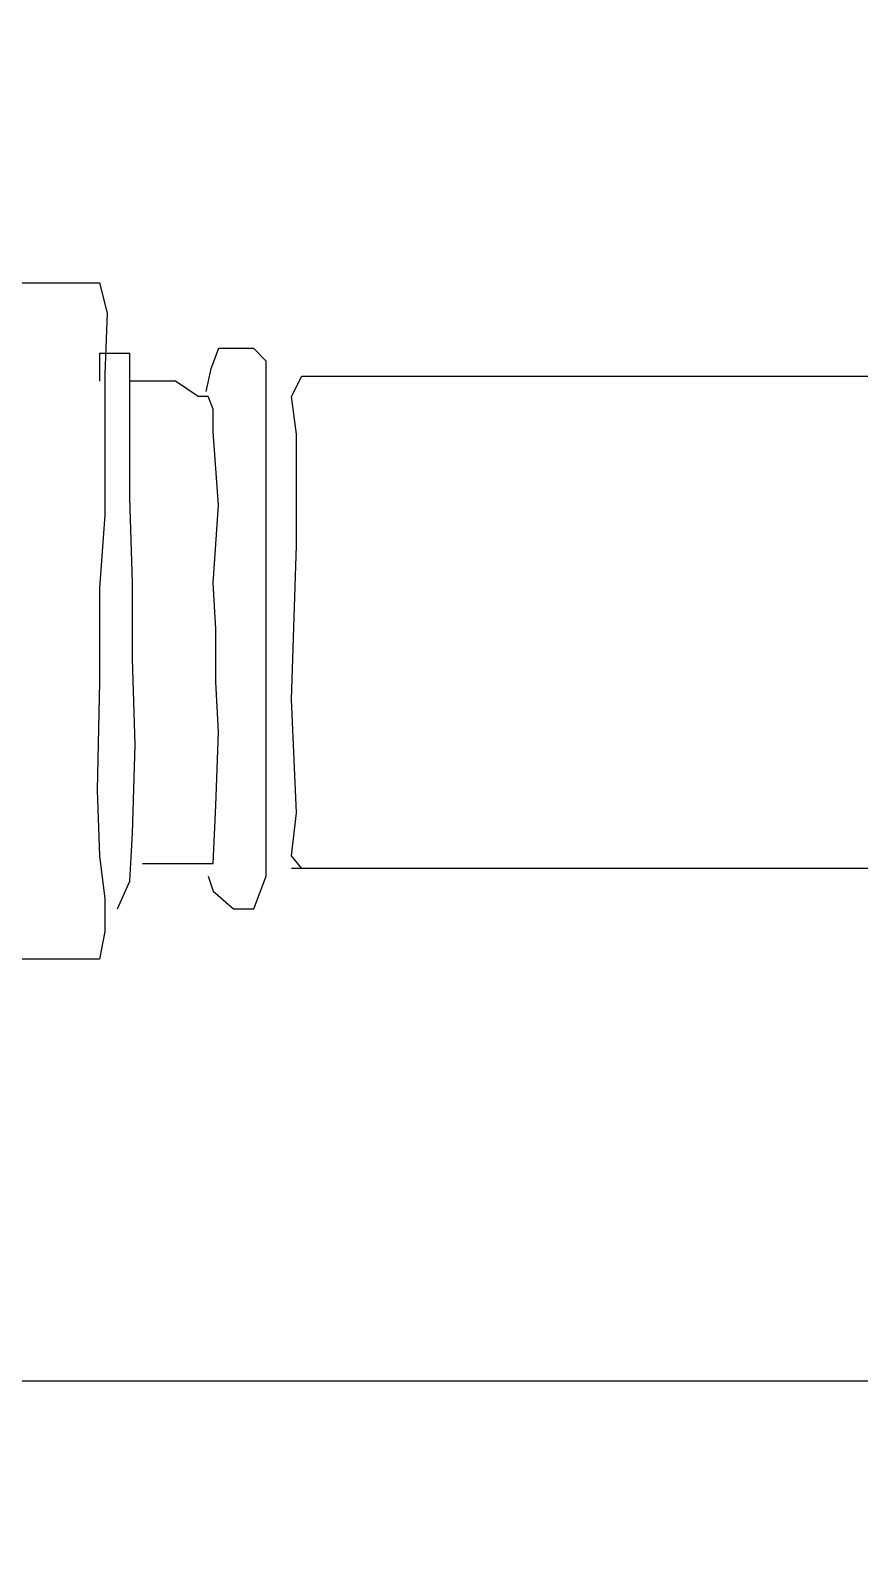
# Model space of a CAD drawing. Extents: x 735054 to 735644, y 4350981 to 4352008.
# Drawn here: x 735085.58 to 735088.87, y 4351847.51 to 4351853.49 of the extents above; entities that cross this region are included whole.
import ezdxf

# ---------------------------------------------------------------- set-up
doc = ezdxf.new("R2010")
doc.units = 0
doc.layers.get('0').update_dxf_attribs({"linetype": 'CONTINUOUS'})

msp = doc.modelspace()

# ---------------------------------------------------------------- linework, layer by layer
at = {"color": 0, "linetype": 'CONTINUOUS'}
for p, q in [((735085.5, 4351852.49), (735085.66, 4351852.49)), ((735085.5, 4351852.49), (735085.66, 4351852.49)), ((735085.66, 4351852.49), (735085.8, 4351852.49)), ((735085.66, 4351852.49), (735085.8, 4351852.49)), ((735085.8, 4351852.49), (735085.86, 4351852.49)), ((735085.8, 4351852.49), (735085.86, 4351852.49)), ((735085.86, 4351852.49), (735085.89, 4351852.37)), ((735085.86, 4351852.49), (735085.89, 4351852.37)), ((735085.89, 4351852.37), (735085.88, 4351852.13)), ((735085.89, 4351852.37), (735085.88, 4351852.13)), ((735086.33, 4351852.23), (735086.3, 4351852.15)), ((735086.33, 4351852.23), (735086.3, 4351852.15)), ((735086.39, 4351852.23), (735086.33, 4351852.23)), ((735086.39, 4351852.23), (735086.33, 4351852.23)), ((735086.47, 4351852.23), (735086.39, 4351852.23)), ((735086.47, 4351852.23), (735086.39, 4351852.23)), ((735086.52, 4351852.18), (735086.47, 4351852.23)), ((735086.52, 4351852.18), (735086.47, 4351852.23)), ((735085.89, 4351852.21), (735085.86, 4351852.21)), ((735085.86, 4351852.21), (735085.86, 4351852.15)), ((735085.89, 4351852.21), (735085.86, 4351852.21)), ((735085.86, 4351852.21), (735085.86, 4351852.15)), ((735085.93, 4351852.21), (735085.89, 4351852.21)), ((735085.93, 4351852.21), (735085.89, 4351852.21)), ((735085.98, 4351852.21), (735085.93, 4351852.21)), ((735085.98, 4351852.21), (735085.93, 4351852.21)), ((735085.98, 4351852.15), (735085.98, 4351852.21)), ((735085.98, 4351852.15), (735085.98, 4351852.21)), ((735086.52, 4351851.99), (735086.52, 4351852.18)), ((735086.52, 4351851.99), (735086.52, 4351852.18)), ((735085.86, 4351852.15), (735085.86, 4351852.1)), ((735085.86, 4351852.15), (735085.86, 4351852.1)), ((735085.88, 4351852.13), (735085.88, 4351851.88)), ((735085.88, 4351852.13), (735085.88, 4351851.88)), ((735085.98, 4351852.04), (735085.98, 4351852.15)), ((735085.98, 4351852.04), (735085.98, 4351852.15)), ((735086.3, 4351852.15), (735086.28, 4351852.06)), ((735086.3, 4351852.15), (735086.28, 4351852.06)), ((735086.62, 4351852.04), (735086.66, 4351852.12)), ((735086.62, 4351852.04), (735086.66, 4351852.12)), ((735086.66, 4351852.12), (735086.86, 4351852.12)), ((735086.66, 4351852.12), (735086.86, 4351852.12)), ((735086.86, 4351852.12), (735087.6, 4351852.12)), ((735086.86, 4351852.12), (735087.6, 4351852.12)), ((735087.6, 4351852.12), (735088.55, 4351852.12)), ((735087.6, 4351852.12), (735088.55, 4351852.12)), ((735088.55, 4351852.12), (735088.97, 4351852.12)), ((735088.55, 4351852.12), (735088.97, 4351852.12)), ((735086.02, 4351852.1), (735085.98, 4351852.1)), ((735086.02, 4351852.1), (735085.98, 4351852.1)), ((735086.09, 4351852.1), (735086.02, 4351852.1)), ((735086.09, 4351852.1), (735086.02, 4351852.1)), ((735086.16, 4351852.1), (735086.09, 4351852.1)), ((735086.16, 4351852.1), (735086.09, 4351852.1)), ((735086.25, 4351852.04), (735086.16, 4351852.1)), ((735086.25, 4351852.04), (735086.16, 4351852.1)), ((735085.98, 4351851.89), (735085.98, 4351852.04)), ((735085.98, 4351851.89), (735085.98, 4351852.04)), ((735086.29, 4351852.04), (735086.25, 4351852.04)), ((735086.29, 4351852.04), (735086.25, 4351852.04)), ((735086.31, 4351851.99), (735086.29, 4351852.04)), ((735086.31, 4351851.99), (735086.29, 4351852.04)), ((735086.31, 4351851.9), (735086.31, 4351851.99)), ((735086.31, 4351851.9), (735086.31, 4351851.99)), ((735086.52, 4351851.79), (735086.52, 4351851.99)), ((735086.52, 4351851.79), (735086.52, 4351851.99)), ((735086.64, 4351851.89), (735086.62, 4351852.04)), ((735086.64, 4351851.89), (735086.62, 4351852.04)), ((735085.88, 4351851.88), (735085.88, 4351851.57)), ((735085.88, 4351851.88), (735085.88, 4351851.57)), ((735085.98, 4351851.64), (735085.98, 4351851.89)), ((735085.98, 4351851.64), (735085.98, 4351851.89)), ((735086.33, 4351851.61), (735086.31, 4351851.9)), ((735086.33, 4351851.61), (735086.31, 4351851.9)), ((735086.64, 4351851.45), (735086.64, 4351851.89)), ((735086.64, 4351851.45), (735086.64, 4351851.89)), ((735086.52, 4351851.39), (735086.52, 4351851.79)), ((735086.52, 4351851.39), (735086.52, 4351851.79)), ((735085.99, 4351851.3), (735085.98, 4351851.64)), ((735085.99, 4351851.3), (735085.98, 4351851.64)), ((735085.88, 4351851.57), (735085.86, 4351851.28)), ((735085.88, 4351851.57), (735085.86, 4351851.28)), ((735086.31, 4351851.3), (735086.33, 4351851.61)), ((735086.31, 4351851.3), (735086.33, 4351851.61)), ((735086.62, 4351850.84), (735086.64, 4351851.45)), ((735086.62, 4351850.84), (735086.64, 4351851.45)), ((735086.52, 4351851.03), (735086.52, 4351851.39)), ((735086.52, 4351851.03), (735086.52, 4351851.39)), ((735085.86, 4351851.28), (735085.86, 4351850.91)), ((735085.86, 4351851.28), (735085.86, 4351850.91)), ((735085.99, 4351851), (735085.99, 4351851.3)), ((735085.99, 4351851), (735085.99, 4351851.3)), ((735086.32, 4351851.12), (735086.31, 4351851.3)), ((735086.32, 4351851.12), (735086.31, 4351851.3)), ((735086.32, 4351850.91), (735086.32, 4351851.12)), ((735086.32, 4351850.91), (735086.32, 4351851.12)), ((735086.52, 4351850.74), (735086.52, 4351851.03)), ((735086.52, 4351850.74), (735086.52, 4351851.03)), ((735086, 4351850.66), (735085.99, 4351851)), ((735086, 4351850.66), (735085.99, 4351851)), ((735085.86, 4351850.91), (735085.85, 4351850.48)), ((735085.86, 4351850.91), (735085.85, 4351850.48)), ((735086.33, 4351850.71), (735086.32, 4351850.91)), ((735086.33, 4351850.71), (735086.32, 4351850.91)), ((735086.64, 4351850.39), (735086.62, 4351850.84)), ((735086.64, 4351850.39), (735086.62, 4351850.84)), ((735086.52, 4351850.39), (735086.52, 4351850.74)), ((735086.52, 4351850.39), (735086.52, 4351850.74)), ((735086.32, 4351850.42), (735086.33, 4351850.71)), ((735086.32, 4351850.42), (735086.33, 4351850.71)), ((735085.99, 4351850.31), (735086, 4351850.66)), ((735085.99, 4351850.31), (735086, 4351850.66)), ((735085.85, 4351850.48), (735085.86, 4351850.22)), ((735085.85, 4351850.48), (735085.86, 4351850.22)), ((735086.31, 4351850.19), (735086.32, 4351850.42)), ((735086.31, 4351850.19), (735086.32, 4351850.42)), ((735086.52, 4351850.14), (735086.52, 4351850.39)), ((735086.52, 4351850.14), (735086.52, 4351850.39)), ((735086.62, 4351850.22), (735086.64, 4351850.39)), ((735086.62, 4351850.22), (735086.64, 4351850.39)), ((735085.98, 4351850.12), (735085.99, 4351850.31)), ((735085.98, 4351850.12), (735085.99, 4351850.31)), ((735085.86, 4351850.22), (735085.88, 4351850.05)), ((735085.86, 4351850.22), (735085.88, 4351850.05)), ((735086.03, 4351850.19), (735086.11, 4351850.19)), ((735086.03, 4351850.19), (735086.11, 4351850.19)), ((735086.11, 4351850.19), (735086.21, 4351850.19)), ((735086.11, 4351850.19), (735086.21, 4351850.19)), ((735086.21, 4351850.19), (735086.26, 4351850.19)), ((735086.21, 4351850.19), (735086.26, 4351850.19)), ((735086.26, 4351850.19), (735086.31, 4351850.19)), ((735086.26, 4351850.19), (735086.31, 4351850.19)), ((735086.66, 4351850.17), (735086.62, 4351850.22)), ((735086.66, 4351850.17), (735086.62, 4351850.22)), ((735086.29, 4351850.14), (735086.31, 4351850.08)), ((735086.29, 4351850.14), (735086.31, 4351850.08)), ((735086.47, 4351850.01), (735086.52, 4351850.14)), ((735086.47, 4351850.01), (735086.52, 4351850.14)), ((735086.67, 4351850.17), (735086.62, 4351850.17)), ((735086.67, 4351850.17), (735086.62, 4351850.17)), ((735086.71, 4351850.17), (735086.66, 4351850.17)), ((735086.71, 4351850.17), (735086.66, 4351850.17)), ((735086.78, 4351850.17), (735086.67, 4351850.17)), ((735086.78, 4351850.17), (735086.67, 4351850.17)), ((735086.96, 4351850.17), (735086.78, 4351850.17)), ((735086.96, 4351850.17), (735086.78, 4351850.17)), ((735087.24, 4351850.17), (735086.96, 4351850.17)), ((735087.24, 4351850.17), (735086.96, 4351850.17)), ((735087.78, 4351850.17), (735087.24, 4351850.17)), ((735087.78, 4351850.17), (735087.24, 4351850.17)), ((735088.14, 4351850.17), (735087.78, 4351850.17)), ((735088.14, 4351850.17), (735087.78, 4351850.17)), ((735088.47, 4351850.17), (735088.14, 4351850.17)), ((735088.47, 4351850.17), (735088.14, 4351850.17)), ((735088.8, 4351850.17), (735088.47, 4351850.17)), ((735088.8, 4351850.17), (735088.47, 4351850.17)), ((735088.96, 4351850.17), (735088.8, 4351850.17)), ((735088.96, 4351850.17), (735088.8, 4351850.17)), ((735085.93, 4351850.01), (735085.98, 4351850.12)), ((735085.93, 4351850.01), (735085.98, 4351850.12)), ((735086.31, 4351850.08), (735086.39, 4351850.01)), ((735086.31, 4351850.08), (735086.39, 4351850.01)), ((735085.88, 4351850.05), (735085.88, 4351849.92)), ((735085.88, 4351850.05), (735085.88, 4351849.92)), ((735086.39, 4351850.01), (735086.47, 4351850.01)), ((735086.39, 4351850.01), (735086.47, 4351850.01)), ((735085.88, 4351849.92), (735085.86, 4351849.81)), ((735085.88, 4351849.92), (735085.86, 4351849.81)), ((735085.71, 4351849.81), (735085.53, 4351849.81)), ((735085.71, 4351849.81), (735085.53, 4351849.81)), ((735085.8, 4351849.81), (735085.71, 4351849.81)), ((735085.8, 4351849.81), (735085.71, 4351849.81)), ((735085.86, 4351849.81), (735085.8, 4351849.81)), ((735085.86, 4351849.81), (735085.8, 4351849.81)), ((735085.2, 4351848.14), (735087.6, 4351848.14)), ((735085.2, 4351848.14), (735087.6, 4351848.14)), ((735087.6, 4351848.14), (735089.14, 4351848.14)), ((735087.6, 4351848.14), (735089.14, 4351848.14))]:
    msp.add_line(p, q, dxfattribs=at)

# ---------------------------------------------------------------- meshes
mesh = msp.add_polyface(dxfattribs=at)
corners = [(735362.5, 4350981), (735054.5, 4352007.5), (735644, 4350981), (735644, 4352007.5), (735054.5, 4350981)]
mesh.append_faces([[corners[k] for k in face] for face in [(0, 1, 4), (1, 0, 2, 3)]], dxfattribs={"vtx0": -1, "color": 0})
mesh = msp.add_polyface(dxfattribs=at)
corners = [(735345.58, 4351821), (735345.58, 4352001.5), (735064.5, 4352001.5), (735064.5, 4351821)]
mesh.append_faces([[corners[k] for k in face] for face in [(0, 1, 2, 3)]], dxfattribs={"color": 0})

doc.saveas('drawing.dxf')
